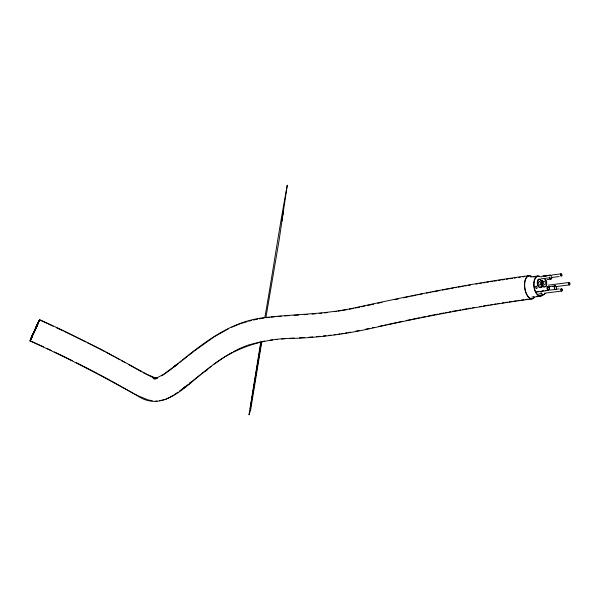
<?xml version="1.0" encoding="UTF-8"?>
<svg xmlns="http://www.w3.org/2000/svg" width="600" height="600" viewBox="0 0 600 600"><rect width="100%" height="100%" fill="white"/><g stroke="black" fill="none" stroke-linecap="round" stroke-linejoin="round"><path stroke-width="0.9" d="M264.795 317.678C272.663 273.57 279 229.125 287.28 185.167L278.978 241.035L265.882 317.745M261.428 341.58L250.26 408.562L261.038 342.825M261.817 341.535L250.65 409.882L248.985 414.832L260.618 342.938M31.418 338.175L30 340.98C66.675 357.337 102.278 375.952 137.227 395.692C164.212 413.873 187.26 383.632 207.353 369.593L205.178 371.288C230.16 348.907 262.8 337.71 296.205 338.325C321.743 337.215 347.153 333.862 372.082 328.178C425.115 316.388 478.507 306.142 532.357 298.845M31.072 338.79L30.638 339.577L30.78 339.075M30.765 339.285L30.907 338.798L30.638 339.577M31.432 337.522L32.1 336.142M32.407 335.61L32.97 334.05L32.31 335.655M32.693 334.92L32.303 335.715L32.505 335.13M33.638 332.647L33.885 332.077C32.475 335.355 35.782 328.23 34.725 330.24M35.078 330.135L34.74 330.96M34.867 330.562L35.715 328.575M35.82 327.96L34.665 330.96M37.162 324.832L36.098 327.27L36.48 326.483M38.55 321.983L36.517 326.572M156.405 378.375L147.27 374.505L101.257 349.418L63.472 330.683L39.66 319.635L38.46 322.68M33.487 333L33.742 332.535M34.98 329.775L34.598 330.675L34.83 330.135M36.638 325.98L36.307 326.85M37.568 324.09L37.358 324.735M39.037 320.805L39.66 319.635L37.965 323.707M30.99 338.858L31.418 337.793L30.862 339.12M31.657 337.395L32.123 336.315M37.373 324.57L35.895 327.577L37.935 323.062M34.657 330.99L35.385 329.355L35.16 329.873M36.27 327.142L34.98 329.925L36.862 325.5M37.47 324.3L38.017 323.07M31.065 338.228L34.395 330.72M33.473 332.895L31.425 337.875M33.75 332.94L33.99 332.385M34.117 332.243L34.463 331.462M36.645 326.603L36.915 326.025M38.595 322.388L36.585 326.798L36.892 326.145M31.102 338.153L33.487 332.858M33.983 332.392L33.457 333.585M36.675 326.67L38.557 322.462M31.477 337.515L31.875 336.517M31.965 336.428L32.152 336.015M32.64 334.627L34.455 330.66M31.072 338.58L31.53 337.665M31.8 336.81L31.545 337.373L32.348 336.082M32.25 335.985L31.335 337.98M33.03 334.365L33.315 333.72L33.037 334.343M34.305 331.32L35.07 329.737M36.99 325.38L37.312 324.675M38.108 322.987L38.453 322.207L37.92 323.423M35.31 329.498L35.633 328.793M37.08 325.86L33.645 333.375M34.072 331.545L36.39 326.49M34.02 331.942L35.385 328.702M37.928 323.392L38.377 322.282M34.402 331.23L33.082 334.08M36.652 326.445L36.938 325.815M35.468 329.332L35.775 328.665M38.017 323.197L35.273 328.957M32.055 336.248L32.392 335.505M37.08 325.327L37.365 324.728M33.608 333.09L33.885 332.49M33.892 332.34L34.83 330.675M35.932 328.14L36.172 327.45M37.11 325.59L37.358 325.028M31.733 337.553L33.465 333.84M34.193 332.16L34.373 331.778M37.41 324.285L39.127 320.595M37.373 324.405L39.157 320.543M32.235 335.73L33.18 333.847M35.73 328.545L34.995 330.03M36.142 327.705L36.375 327.045M34.537 330.96L35.505 329.235L34.957 330.413M30.532 340.02L32.22 336.405M39.015 320.865L39.66 319.635M31.928 336.945L31.598 337.612L31.92 336.968M30 340.98L30.652 339.75M32.445 335.347L32.767 334.702M179.775 362.513L181.185 361.38M182.602 360.248L187.44 356.407M178.447 363.57L173.618 367.403M200.175 374.858L189.593 383.288M188.775 355.358L193.56 351.6M201.548 373.763L211.095 366.368M172.343 368.4L164.49 374.062M179.265 391.222L185.25 386.67M183.195 388.283L188.303 384.3M189.472 383.377L190.882 382.275M183.345 388.567L186.172 386.355M188.288 384.705L190.95 382.627M194.228 351.097L213.87 337.013L228.442 328.778M214.11 364.185L224.73 356.827M174 394.89L177.84 392.235M225.458 356.385L231.99 352.425M161.602 375.862L163.792 374.543M172.642 395.707L166.267 399.09M233.542 351.63L239.737 348.428M231.735 327.173L240.9 323.483L247.065 321.712M240.555 348.097L247.103 345.457M154.83 378.9L156.233 378.487M165.45 399.33L159.6 400.785M248.827 321.21L251.475 320.452M247.92 345.127L260.993 341.745M380.197 302.79L382.02 302.4M384.487 325.185L386.092 324.84M387.697 324.495L397.23 322.44M377.767 303.315L379.388 302.97M378.788 326.415L382.86 325.538M157.387 378.082L153.9 378.832L156.69 378.03L163.507 374.347L176.738 364.567L174.075 366.645C200.708 345.218 228.532 321.623 263.888 317.707C294.345 314.01 325.32 314.528 355.38 307.688C412.785 295.222 470.385 283.425 528.645 275.7M154.972 378.93L156.667 378.562M394.688 299.67L398.265 298.905M367.447 305.528L373.725 304.192M372.548 327.75L374.355 327.368M398.13 322.245L402.615 321.293M403.425 297.817L407.535 296.955M361.32 306.81L364.822 306.082M406.118 320.55L411.053 319.515M365.438 329.243L368.978 328.5M408.36 296.782L410.055 296.43M411.75 296.085L415.995 295.207M412.695 319.17L419.46 317.775M355.29 308.032L359.595 307.163M417.743 294.855L422.1 293.978M421.178 317.423L425.52 316.545M426.518 293.1L430.972 292.222M428.123 316.02L435.21 314.625M432.743 291.877L439.763 290.528M349.312 309.188L353.58 308.362M436.103 314.452L437.842 314.115M439.582 313.785L443.94 312.945M355.83 331.163L359.31 330.487M253.245 320.032L257.7 319.2M259.478 318.862L263.933 318.022M442.312 290.055L447.428 289.095M262.8 341.407L264.608 341.07M445.635 312.63L447.322 312.315M449.018 312L450.713 311.685M448.283 288.938L449.947 288.638M451.605 288.337L453.263 288.03M454.928 287.73L456.585 287.43M452.4 311.362L456.982 310.538M458.812 310.2L460.643 309.87M346.74 309.653L338.183 311.115M348.817 332.46L350.58 332.138M458.25 287.138L463.237 286.26M462.48 309.548L467.062 308.737M464.903 285.96L466.74 285.645M468.585 285.33L470.423 285.015M468.893 308.415L470.722 308.1M472.553 307.785L474.375 307.478M475.928 284.085L477.757 283.785M479.588 283.478L481.41 283.17M479.842 306.548L481.658 306.248M483.472 305.947L485.287 305.647M341.76 333.645L343.522 333.353M345.293 333.067L347.062 332.775M483.225 282.877L485.033 282.585M486.847 282.293L488.655 282M487.088 305.355L488.888 305.062M490.688 304.77L492.48 304.478M490.455 281.715L492.248 281.43M494.033 281.153L496.717 280.733M494.272 304.192L496.05 303.915M497.827 303.638L499.605 303.353M498.495 280.455L500.265 280.185M502.028 279.915L504.675 279.51M502.26 302.94L504.015 302.67M505.77 302.407L507.525 302.138M506.43 279.248L508.17 278.985M509.91 278.73L512.52 278.34M509.28 301.868L511.875 301.485M513.607 301.222L516.202 300.84M514.245 278.085L515.955 277.837M518.528 277.462L520.245 277.215M517.92 300.585L519.63 300.337M521.332 300.09L523.89 299.722M334.553 311.647L336.397 311.385M334.14 334.748L335.82 334.507M338.347 334.147L340.028 333.907M522.787 276.855L524.475 276.615M527.01 276.255L528.697 276.015M531.96 297.022L533.722 296.775M525.585 299.475L528.105 299.123M529.785 298.882L532.305 298.53M530.558 276.99L537.697 276.015M533.287 276.945L537.75 276.33M536.67 291.84L538.26 291.623M536.393 296.415L540.84 295.8M533.775 297.097L540.885 296.123M537.097 291.577L538.748 291.353M536.88 291.93L548.55 290.385M538.643 294.022L541.005 293.707M543.84 276.315L547.102 275.888M540.69 278.933L550.043 277.702M548.317 285.157L569.085 282.48M548.13 286.778L555.135 285.855M542.025 290.918L543.645 290.707M540.81 291.862L542.055 291.697M550.29 275.145L542.595 276.157L549.668 275.303M547.058 279.623L550.912 279.12A2.01 1.14 82.6 0 0 551.715 276.892M552.757 286.493L555.188 286.178M545.332 290.685L547.665 290.377M545.707 293.085L561.78 291.022M555.72 286.635L569.46 284.88M549.99 290.077L554.588 289.485M551.977 275.002L561.105 273.855M552.352 277.41L559.207 276.54M556.875 289.192L559.148 288.907M324.57 312.938L327.255 312.608M328.418 335.438L330.87 335.145M266.663 317.7L269.392 317.37M271.215 317.153L274.86 316.718M270.038 340.237L272.752 339.907M275.46 339.585L277.275 339.368M319.147 313.485L321.855 313.207M323.415 335.962L325.928 335.707M312.09 314.108L315.585 313.815M316.44 336.608L320.07 336.3M277.597 316.493L281.25 316.2M281.663 339.015L285.18 338.73M155.453 401.213L157.102 401.092M304.125 314.685L307.68 314.438M309.135 337.17L312.803 336.907M157.387 377.962L153.007 377.707L155.483 378.24M284.903 315.907L289.455 315.615M289.665 338.415L294.21 338.13M294.007 315.33L298.642 315.038M299.438 337.8L304.545 337.485M154.762 378.278L153 378.03L154.605 378.375M148.245 399.9L152.257 400.763M147.458 399.66L138.278 395.857M153.39 377.7L143.062 372.615M40.328 320.295L47.52 323.58M30.922 341.048L43.53 346.845M48.315 323.947L53.085 326.16M56.258 327.638L63.345 330.975M46.665 348.308L51.338 350.505M64.912 331.725L70.373 334.343M54.443 351.975L61.373 355.298M71.153 334.718L85.695 341.858M62.137 355.665L72.308 360.645M87.278 342.645L100.358 349.312M76.47 362.707L83.002 366.007M83.82 366.42L97.958 373.763M101.167 349.733L104.295 351.375M105.863 352.192L114.188 356.625M98.7 374.16L104.618 377.325M134.535 393.885L137.483 395.46M114.93 357.022L119.82 359.685M105.427 377.767L111.097 380.858M121.455 360.57L125.265 362.678M111.863 381.278L116.438 383.812M141.502 371.752L128.355 364.395M128.205 390.405L133.065 393.097M117.203 384.232L122.1 386.978M122.91 387.435L127.448 389.978M534.45 297.42A11.73 5.843 82.1 0 1 524.768 288.465A11.73 5.843 82.1 0 1 531.135 276.18M534.345 297.135A11.408 5.685 82.1 0 1 524.925 288.435A11.408 5.685 82.1 0 1 531.112 276.487M542.827 294.862A10.185 5.385 82.3 0 1 534.007 287.145A10.185 5.385 82.3 0 1 539.985 276.413M544.957 293.415A4.35 2.34 82.4 0 1 541.013 292.822M541.342 286.935A4.35 2.34 82.4 0 1 543.18 286.567M544.778 293.183A3.982 2.145 82.4 0 1 541.8 293.767M541.477 287.257A3.982 2.145 82.4 0 1 543.158 286.92M544.065 287.115A4.35 2.34 82.4 0 1 542.257 280.252M545.513 279.608A4.35 2.34 82.4 0 1 545.865 286.74M544.605 279.188A3.982 2.145 82.4 0 1 546.465 284.587A3.982 2.145 82.4 0 1 543.54 286.343A3.982 2.145 82.4 0 1 542.438 280.485M542.138 295.155A9.863 5.22 82.3 0 1 534.082 286.455A9.863 5.22 82.3 0 1 539.963 276.72M544.995 293.123A1.215 0.652 82.3 0 1 544.605 293.565M540.967 277.035A1.215 0.652 82.3 0 1 541.868 276.855M554.865 289.403A2.01 1.14 82.6 0 1 554.528 286.403A2.01 1.14 82.6 0 1 556.26 286.642A2.01 1.14 82.6 0 1 556.17 289.582M550.905 279.12A2.01 1.14 82.6 0 1 549.48 277.35M549.6 275.88A2.01 1.14 82.6 0 1 551.183 275.572M551.535 276.93A1.688 0.953 82.6 0 1 550.86 278.798A1.688 0.953 82.6 0 1 549.66 277.312M549.99 275.678A1.688 0.953 82.6 0 1 551.085 275.82M281.888 219.375L281.835 221.048L283.252 211.507L281.888 219.375M560.955 274.657C560.85 277.05 562.485 274.035 560.955 274.657C560.85 277.05 562.485 274.035 560.955 274.657M561.263 289.425C561.158 291.817 562.793 288.81 561.263 289.425C561.158 291.825 562.793 288.81 561.263 289.425M568.935 283.282C568.83 285.675 570.465 282.668 568.935 283.282C568.83 285.683 570.465 282.668 568.935 283.282M38.662 321.923L38.325 322.59L38.662 321.923M39.023 321.038L38.468 322.095L39.023 321.038M39.525 319.928L39.367 320.49L39.525 319.928M31.665 336.968L30.172 340.403L31.695 336.907M32.625 335.16L31.995 336.593L32.648 335.115M36.03 327.27L35.76 327.847L36.03 327.263M36.345 327.375L36.023 328.095L36.338 327.39M37.47 324.615L37.23 325.17L37.463 324.63M537.713 280.185A4.35 2.34 82.4 0 0 539.347 287.468A4.35 2.34 82.4 0 0 541.83 282.322A4.35 2.34 82.4 0 0 537.713 280.185M537.877 280.447A3.982 2.145 82.4 0 0 539.37 287.115A3.982 2.145 82.4 0 0 541.643 282.413A3.982 2.145 82.4 0 0 537.877 280.447M538.808 281.97A1.875 1.013 82.4 0 0 539.505 285.112A1.875 1.013 82.4 0 0 540.577 282.892A1.875 1.013 82.4 0 0 538.808 281.97M543.518 281.618A1.875 1.013 82.4 0 0 544.222 284.76A1.875 1.013 82.4 0 0 545.295 282.54A1.875 1.013 82.4 0 0 543.518 281.618M535.852 286.56A1.215 0.652 82.3 0 0 536.31 288.593A1.215 0.652 82.3 0 0 537 287.16A1.215 0.652 82.3 0 0 535.852 286.56M547.32 286.95A2.01 1.14 82.6 0 0 548.085 290.317A2.01 1.14 82.6 0 0 549.308 287.933A2.01 1.14 82.6 0 0 547.32 286.95M547.47 287.183A1.688 0.953 82.6 0 0 548.107 290.01A1.688 0.953 82.6 0 0 549.135 288.007A1.688 0.953 82.6 0 0 547.47 287.183M554.678 286.627A1.688 0.953 82.6 0 0 555.315 289.455A1.688 0.953 82.6 0 0 556.35 287.452A1.688 0.953 82.6 0 0 554.678 286.627M560.715 274.178A1.215 0.728 82.9 0 0 561.18 276.218A1.215 0.728 82.9 0 0 561.975 274.763A1.215 0.728 82.9 0 0 560.715 274.178M561.023 288.952A1.215 0.728 82.9 0 0 561.487 290.985A1.215 0.728 82.9 0 0 562.283 289.538A1.215 0.728 82.9 0 0 561.023 288.952M568.695 282.81A1.215 0.728 82.9 0 0 569.16 284.843A1.215 0.728 82.9 0 0 569.955 283.395A1.215 0.728 82.9 0 0 568.695 282.81"/></g></svg>
